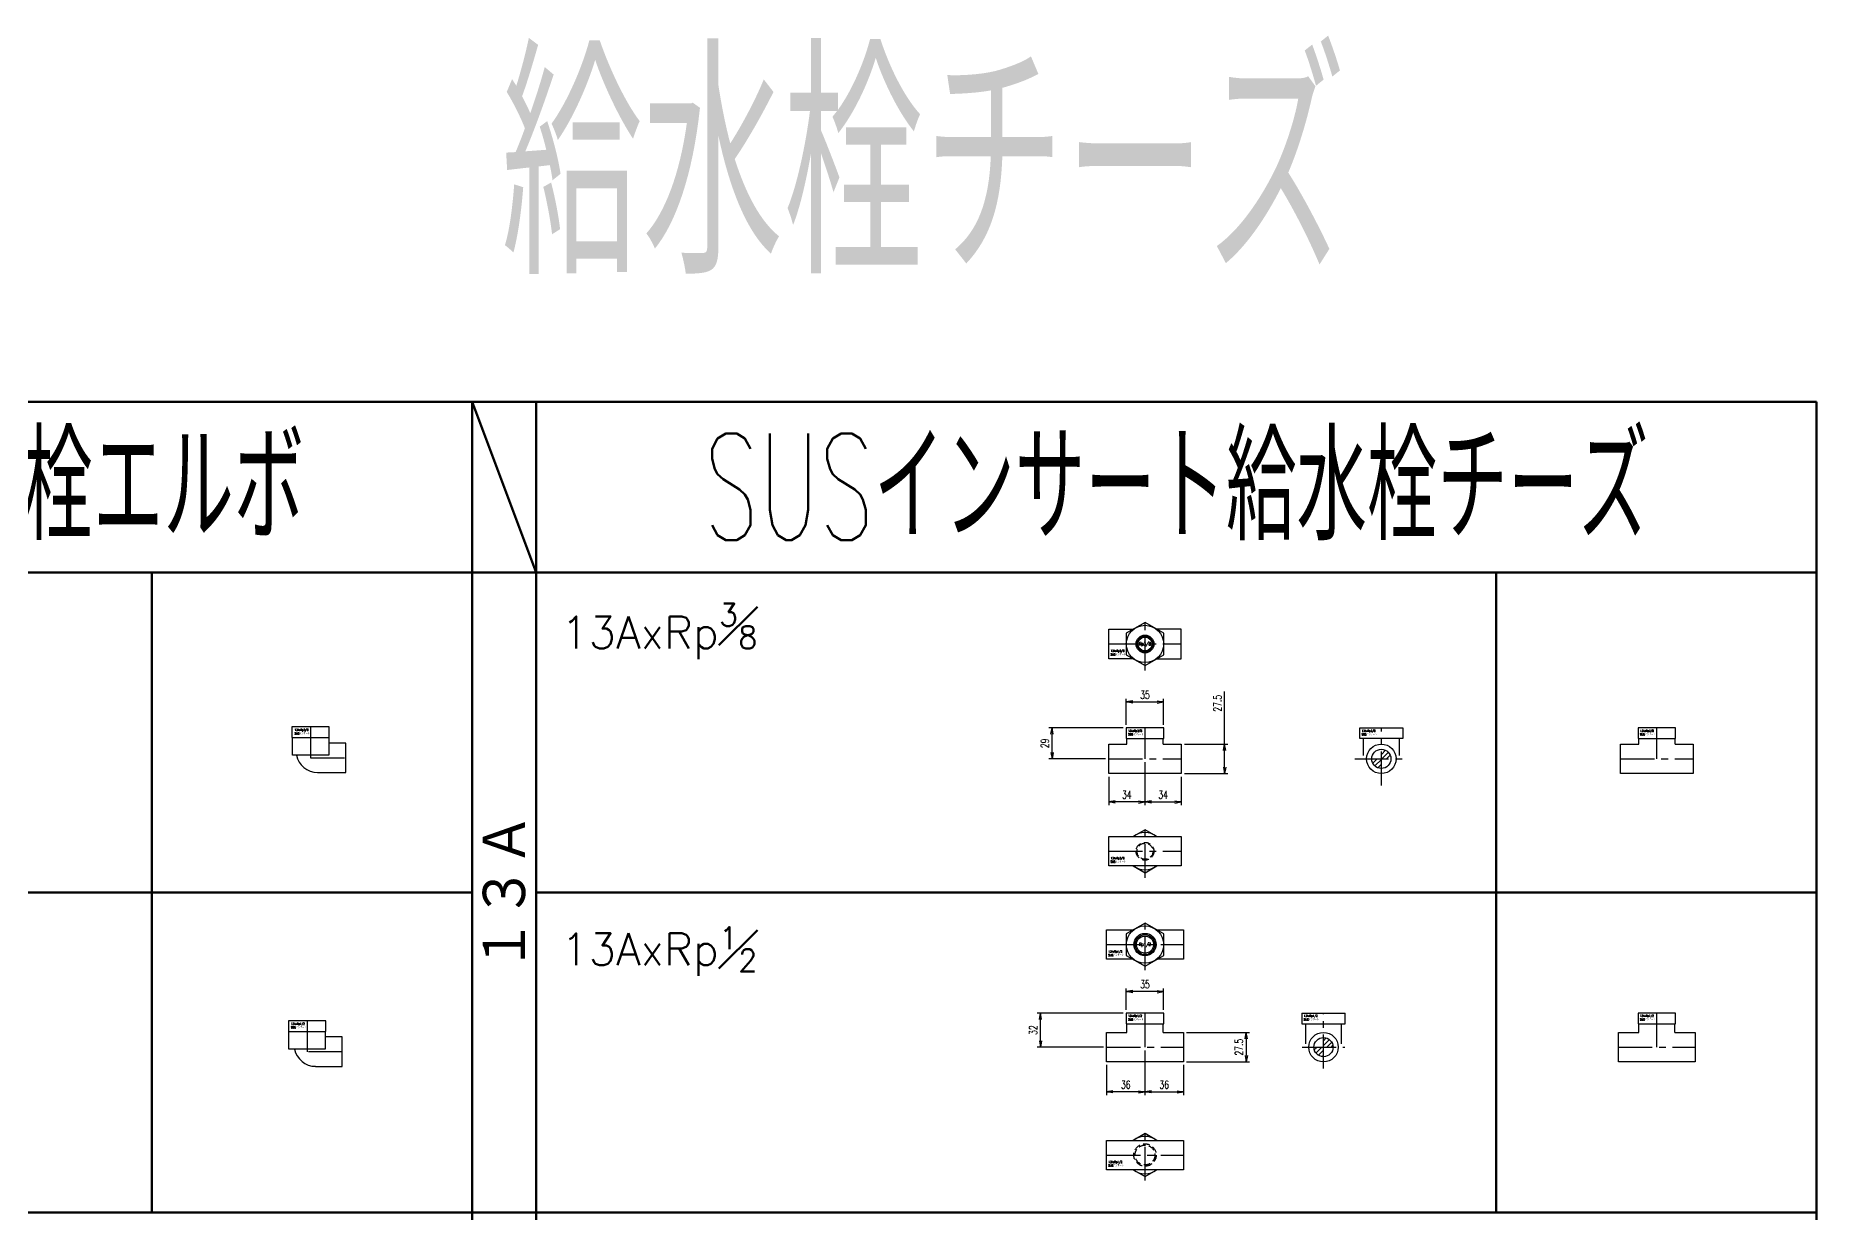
# Model space of a CAD drawing. Header units: millimetres. Extents: x 1711 to 90196, y -23291 to 8516.
# Drawn here: x 46044 to 47713, y -4561 to -3457 of the extents above; entities that cross this region are included whole.
import ezdxf
from ezdxf.enums import TextEntityAlignment as Align

# ---------------------------------------------------------------- set-up
doc = ezdxf.new("R2010")
doc.units = ezdxf.units.MM
doc.header["$PDMODE"] = 35
doc.linetypes.add('CENTER', pattern=[50.8, 31.75, -6.35, 6.35, -6.35])
doc.linetypes.add('HIDDEN', pattern=[9.525, 6.35, -3.175])
doc.layers.add('line', color=153, linetype='Continuous', lineweight=50)
for name, color, linetype in [('TEXT', 7, 'Continuous'), ('寸法', 2, 'Continuous'), ('配管-CVP', 4, 'Continuous'), ('＃配管（PVC)', 21, 'Continuous')]:
    doc.layers.add(name, color=color, linetype=linetype)
doc.styles.add('kpk', font='romans.shx', dxfattribs={"width": 0.7, "bigfont": 'extfont2.shx'})
doc.styles.get("Standard").update_dxf_attribs({"font": 'romans.shx', "bigfont": 'extfont.shx'})
doc.dimstyles.new('KPK-3', dxfattribs={"dimscale": 3, "dimtxt": 2.5, "dimasz": 2, "dimexe": 1, "dimexo": 1, "dimgap": 1, "dimtad": 3, "dimdec": 1, "dimdsep": 46, "dimtxsty": 'kpk', "dimblk": 'OPEN', "dimcen": 2.5, "dimclrd": 2, "dimclre": 2, "dimclrt": 4, "dimadec": 1, "dimazin": 2, "dimtfac": 1, "dimtdec": 1, "dimtmove": 0, "dimatfit": 2, "dimldrblk": 'OPEN', "dimfxl": 0, "dimlwd": -1, "dimlwe": -1, "dimarcsym": 0})

# ---------------------------------------------------------------- blocks, each defined once
blk = doc.blocks.new('_Open')
at = {"color": 0, "linetype": 'ByBlock', "lineweight": -2}
for p, q in [((-1, 0.17), (0, 0)), ((-1, -0.17), (0, 0)), ((0, 0), (-1, 0))]:
    blk.add_line(p, q, dxfattribs=at)
blk = doc.blocks.new('*D2162')
at = {"layer": 'Defpoints', "color": 0, "transparency": 16777216}
for p in [(47084.2, -4135.4), (47050.2, -4149.2), (47050.2, -4175.8)]:
    blk.add_point(p, dxfattribs=at)
at = {"layer": '寸法', "color": 2, "transparency": 16777216}
for p, q in [((47084.2, -4138.4), (47084.2, -4178.8)), ((47050.2, -4152.2), (47050.2, -4178.8)), ((47078.2, -4175.8), (47056.2, -4175.8))]:
    blk.add_line(p, q, dxfattribs=at)
at = {"layer": '寸法', "color": 2, "transparency": 16777216, "xscale": 6, "yscale": 6, "zscale": 6, "rotation": 180}
blk.add_blockref('_Open', (47050.2, -4175.8), dxfattribs=at)
at = {"layer": '寸法', "color": 2, "transparency": 16777216, "xscale": 6, "yscale": 6, "zscale": 6}
blk.add_blockref('_Open', (47084.2, -4175.8), dxfattribs=at)
at = {"layer": '寸法', "color": 4, "transparency": 16777216, "insert": (47067.2, -4169), "char_height": 7.5, "attachment_point": 5, "style": 'kpk', "bg_fill": 3, "box_fill_scale": 1.1, "bg_fill_color": 256, "bg_fill_true_color": 13158600, "bg_fill_transparency": 0}
blk.add_mtext('34', dxfattribs=at)
blk = doc.blocks.new('*D2163')
at = {"layer": 'Defpoints', "color": 0, "transparency": 16777216}
for p in [(46986.2, -4373.7), (47066.7, -4373.7), (47048.2, -4405.7)]:
    blk.add_point(p, dxfattribs=at)
at = {"layer": '寸法', "color": 2, "transparency": 16777216}
for p, q in [((47063.7, -4373.7), (46983.2, -4373.7)), ((46986.2, -4399.7), (46986.2, -4379.7)), ((47045.2, -4405.7), (46983.2, -4405.7))]:
    blk.add_line(p, q, dxfattribs=at)
at = {"layer": '寸法', "color": 2, "transparency": 16777216, "xscale": 6, "yscale": 6, "zscale": 6}
for p, rotation in [((46986.2, -4373.7), 90), ((46986.2, -4405.7), 270)]:
    blk.add_blockref('_Open', p, dxfattribs=dict(at, rotation=rotation))
at = {"layer": '寸法', "color": 4, "transparency": 16777216, "insert": (46979.4, -4389.7), "char_height": 7.5, "attachment_point": 5, "rotation": 90, "style": 'kpk', "bg_fill": 3, "box_fill_scale": 1.1, "bg_fill_color": 256, "bg_fill_true_color": 13158600, "bg_fill_transparency": 0}
blk.add_mtext('32', dxfattribs=at)
blk = doc.blocks.new('*D2164')
at = {"layer": 'Defpoints', "color": 0, "transparency": 16777216}
for p in [(47066.7, -4353.6), (47066.7, -4373.7), (47101.7, -4373.7)]:
    blk.add_point(p, dxfattribs=at)
at = {"layer": '寸法', "color": 2, "transparency": 16777216}
for p, q in [((47066.7, -4370.7), (47066.7, -4350.6)), ((47095.7, -4353.6), (47072.7, -4353.6)), ((47101.7, -4370.7), (47101.7, -4350.6))]:
    blk.add_line(p, q, dxfattribs=at)
at = {"layer": '寸法', "color": 2, "transparency": 16777216, "xscale": 6, "yscale": 6, "zscale": 6, "rotation": 180}
blk.add_blockref('_Open', (47066.7, -4353.6), dxfattribs=at)
at = {"layer": '寸法', "color": 2, "transparency": 16777216, "xscale": 6, "yscale": 6, "zscale": 6}
blk.add_blockref('_Open', (47101.7, -4353.6), dxfattribs=at)
at = {"layer": '寸法', "color": 4, "transparency": 16777216, "insert": (47084.2, -4346.8), "char_height": 7.5, "attachment_point": 5, "style": 'kpk', "bg_fill": 3, "box_fill_scale": 1.1, "bg_fill_color": 256, "bg_fill_true_color": 13158600, "bg_fill_transparency": 0}
blk.add_mtext('35', dxfattribs=at)
blk = doc.blocks.new('*D2213')
at = {"layer": 'Defpoints', "color": 0, "transparency": 16777216}
for p in [(47084.2, -4135.4), (47118.2, -4149.2), (47118.2, -4175.8)]:
    blk.add_point(p, dxfattribs=at)
at = {"layer": '寸法', "color": 2, "transparency": 16777216}
for p, q in [((47084.2, -4138.4), (47084.2, -4178.8)), ((47118.2, -4152.2), (47118.2, -4178.8)), ((47090.2, -4175.8), (47112.2, -4175.8))]:
    blk.add_line(p, q, dxfattribs=at)
at = {"layer": '寸法', "color": 2, "transparency": 16777216, "xscale": 6, "yscale": 6, "zscale": 6, "rotation": 180}
blk.add_blockref('_Open', (47084.2, -4175.8), dxfattribs=at)
at = {"layer": '寸法', "color": 2, "transparency": 16777216, "xscale": 6, "yscale": 6, "zscale": 6}
blk.add_blockref('_Open', (47118.2, -4175.8), dxfattribs=at)
at = {"layer": '寸法', "color": 4, "transparency": 16777216, "insert": (47101.2, -4169), "char_height": 7.5, "attachment_point": 5, "style": 'kpk', "bg_fill": 3, "box_fill_scale": 1.1, "bg_fill_color": 256, "bg_fill_true_color": 13158600, "bg_fill_transparency": 0}
blk.add_mtext('34', dxfattribs=at)
blk = doc.blocks.new('*D2214')
at = {"layer": 'Defpoints', "color": 0, "transparency": 16777216}
for p in [(46997.1, -4106.4), (47066.7, -4106.4), (47050.2, -4135.4)]:
    blk.add_point(p, dxfattribs=at)
at = {"layer": '寸法', "color": 2, "transparency": 16777216}
for p, q in [((47063.7, -4106.4), (46994.1, -4106.4)), ((46997.1, -4129.4), (46997.1, -4112.4)), ((47047.2, -4135.4), (46994.1, -4135.4))]:
    blk.add_line(p, q, dxfattribs=at)
at = {"layer": '寸法', "color": 2, "transparency": 16777216, "xscale": 6, "yscale": 6, "zscale": 6}
for p, rotation in [((46997.1, -4106.4), 90), ((46997.1, -4135.4), 270)]:
    blk.add_blockref('_Open', p, dxfattribs=dict(at, rotation=rotation))
at = {"layer": '寸法', "color": 4, "transparency": 16777216, "insert": (46990.4, -4120.9), "char_height": 7.5, "attachment_point": 5, "rotation": 90, "style": 'kpk', "bg_fill": 3, "box_fill_scale": 1.1, "bg_fill_color": 256, "bg_fill_true_color": 13158600, "bg_fill_transparency": 0}
blk.add_mtext('29', dxfattribs=at)
blk = doc.blocks.new('*D2215')
at = {"layer": 'Defpoints', "color": 0, "transparency": 16777216}
for p in [(47118.2, -4121.7), (47118.2, -4149.2), (47158.8, -4149.2)]:
    blk.add_point(p, dxfattribs=at)
at = {"layer": '寸法', "color": 2, "transparency": 16777216}
for p, q in [((47158.8, -4121.7), (47158.8, -4072.3)), ((47121.2, -4121.7), (47161.8, -4121.7)), ((47158.8, -4143.2), (47158.8, -4127.7)), ((47121.2, -4149.2), (47161.8, -4149.2))]:
    blk.add_line(p, q, dxfattribs=at)
at = {"layer": '寸法', "color": 2, "transparency": 16777216, "xscale": 6, "yscale": 6, "zscale": 6}
for p, rotation in [((47158.8, -4121.7), 90), ((47158.8, -4149.2), 270)]:
    blk.add_blockref('_Open', p, dxfattribs=dict(at, rotation=rotation))
at = {"layer": '寸法', "color": 4, "transparency": 16777216, "insert": (47152.1, -4083.3), "char_height": 7.5, "attachment_point": 5, "rotation": 90, "style": 'kpk', "bg_fill": 3, "box_fill_scale": 1.1, "bg_fill_color": 256, "bg_fill_true_color": 13158600, "bg_fill_transparency": 0}
blk.add_mtext('27.5', dxfattribs=at)
blk = doc.blocks.new('*D2216')
at = {"layer": 'Defpoints', "color": 0, "transparency": 16777216}
for p in [(47101.7, -4082.1), (47066.7, -4106.4), (47101.7, -4106.4)]:
    blk.add_point(p, dxfattribs=at)
at = {"layer": '寸法', "color": 2, "transparency": 16777216}
for p, q in [((47066.7, -4103.4), (47066.7, -4079.1)), ((47072.7, -4082.1), (47095.7, -4082.1)), ((47101.7, -4103.4), (47101.7, -4079.1))]:
    blk.add_line(p, q, dxfattribs=at)
at = {"layer": '寸法', "color": 2, "transparency": 16777216, "xscale": 6, "yscale": 6, "zscale": 6, "rotation": 180}
blk.add_blockref('_Open', (47066.7, -4082.1), dxfattribs=at)
at = {"layer": '寸法', "color": 2, "transparency": 16777216, "xscale": 6, "yscale": 6, "zscale": 6}
blk.add_blockref('_Open', (47101.7, -4082.1), dxfattribs=at)
at = {"layer": '寸法', "color": 4, "transparency": 16777216, "insert": (47084.2, -4075.4), "char_height": 7.5, "attachment_point": 5, "style": 'kpk', "bg_fill": 3, "box_fill_scale": 1.1, "bg_fill_color": 256, "bg_fill_true_color": 13158600, "bg_fill_transparency": 0}
blk.add_mtext('35', dxfattribs=at)
blk = doc.blocks.new('*D2217')
at = {"layer": 'Defpoints', "color": 0, "transparency": 16777216}
for p in [(47084.2, -4405.7), (47120.2, -4419.4), (47120.2, -4447.6)]:
    blk.add_point(p, dxfattribs=at)
at = {"layer": '寸法', "color": 2, "transparency": 16777216}
for p, q in [((47084.2, -4408.7), (47084.2, -4450.6)), ((47120.2, -4422.4), (47120.2, -4450.6)), ((47090.2, -4447.6), (47114.2, -4447.6))]:
    blk.add_line(p, q, dxfattribs=at)
at = {"layer": '寸法', "color": 2, "transparency": 16777216, "xscale": 6, "yscale": 6, "zscale": 6, "rotation": 180}
blk.add_blockref('_Open', (47084.2, -4447.6), dxfattribs=at)
at = {"layer": '寸法', "color": 2, "transparency": 16777216, "xscale": 6, "yscale": 6, "zscale": 6}
blk.add_blockref('_Open', (47120.2, -4447.6), dxfattribs=at)
at = {"layer": '寸法', "color": 4, "transparency": 16777216, "insert": (47102.2, -4440.9), "char_height": 7.5, "attachment_point": 5, "style": 'kpk', "bg_fill": 3, "box_fill_scale": 1.1, "bg_fill_color": 256, "bg_fill_true_color": 13158600, "bg_fill_transparency": 0}
blk.add_mtext('36', dxfattribs=at)
blk = doc.blocks.new('*D2218')
at = {"layer": 'Defpoints', "color": 0, "transparency": 16777216}
for p in [(47084.2, -4405.7), (47048.2, -4419.4), (47048.2, -4447.6)]:
    blk.add_point(p, dxfattribs=at)
at = {"layer": '寸法', "color": 2, "transparency": 16777216}
for p, q in [((47048.2, -4422.4), (47048.2, -4450.6)), ((47084.2, -4408.7), (47084.2, -4450.6)), ((47078.2, -4447.6), (47054.2, -4447.6))]:
    blk.add_line(p, q, dxfattribs=at)
at = {"layer": '寸法', "color": 2, "transparency": 16777216, "xscale": 6, "yscale": 6, "zscale": 6, "rotation": 180}
blk.add_blockref('_Open', (47048.2, -4447.6), dxfattribs=at)
at = {"layer": '寸法', "color": 2, "transparency": 16777216, "xscale": 6, "yscale": 6, "zscale": 6}
blk.add_blockref('_Open', (47084.2, -4447.6), dxfattribs=at)
at = {"layer": '寸法', "color": 4, "transparency": 16777216, "insert": (47066.2, -4440.9), "char_height": 7.5, "attachment_point": 5, "style": 'kpk', "bg_fill": 3, "box_fill_scale": 1.1, "bg_fill_color": 256, "bg_fill_true_color": 13158600, "bg_fill_transparency": 0}
blk.add_mtext('36', dxfattribs=at)
blk = doc.blocks.new('*D2219')
at = {"layer": 'Defpoints', "color": 0, "transparency": 16777216}
for p in [(47120.2, -4391.9), (47120.2, -4419.4)]:
    blk.add_point(p, dxfattribs=at)
at = {"layer": '寸法', "color": 2, "transparency": 16777216}
for p, q in [((47123.2, -4391.9), (47182.1, -4391.9)), ((47179.1, -4397.9), (47179.1, -4413.4)), ((47123.2, -4419.4), (47182.1, -4419.4))]:
    blk.add_line(p, q, dxfattribs=at)
at = {"layer": '寸法', "color": 2, "transparency": 16777216, "xscale": 6, "yscale": 6, "zscale": 6}
for p, rotation in [((47179.1, -4391.9), 90), ((47179.1, -4419.4), 270)]:
    blk.add_blockref('_Open', p, dxfattribs=dict(at, rotation=rotation))
at = {"layer": '寸法', "color": 4, "transparency": 16777216, "insert": (47172.3, -4405.7), "char_height": 7.5, "attachment_point": 5, "rotation": 90, "style": 'kpk', "bg_fill": 3, "box_fill_scale": 1.1, "bg_fill_color": 256, "bg_fill_true_color": 13158600, "bg_fill_transparency": 0}
blk.add_mtext('27.5', dxfattribs=at)
at = {"layer": 'Defpoints', "color": 0, "transparency": 16777216}
blk.add_point((47179.1, -4419.4), dxfattribs=at)
blk = doc.blocks.new('13AxRp3／8-SUSインサート給水栓E-正面')
at = {"layer": '＃配管（PVC)', "color": 0, "linetype": 'ByBlock'}
for p, q in [((17.5, 29), (-17.5, 29)), ((-17.5, 29), (-17.5, 19)), ((-17.5, 19), (17.5, 19)), ((-17, 2.5), (-17, 19)), ((17, 19), (17, 2.5)), ((17.5, 19), (17.5, 29)), ((17, 2.5), (-17, 2.5)), ((33, 13.8), (17, 13.8)), ((33, -13.8), (33, 13.8)), ((6.5, -13.8), (33, -13.8))]:
    blk.add_line(p, q, dxfattribs=at)
at = {"layer": '＃配管（PVC)', "color": 2, "linetype": 'CENTER'}
for p, q in [((0, 29), (0, 0)), ((0, 0), (33, 0))]:
    blk.add_line(p, q, dxfattribs=at)
at = {"layer": '＃配管（PVC)', "color": 0, "linetype": 'ByBlock'}
blk.add_arc((6.5, 6.5), 20.2, 191.3926, 270, dxfattribs=at)
at = {"layer": 'Defpoints', "color": 6, "insert": (-15.1, 27.1), "char_height": 2, "attachment_point": 1, "style": 'kpk'}
blk.add_mtext('13AxRp3/8\\PSUSインサート', dxfattribs=at)
blk = doc.blocks.new('*U356')
at = {"color": 0}
blk.add_blockref('13AxRp3／8-SUSインサート給水栓E-正面', (0, 0), dxfattribs=at)
blk = doc.blocks.new('13AxRp1／2-SUSインサート給水栓E-正面')
at = {"layer": '＃配管（PVC)', "color": 0, "linetype": 'ByBlock'}
for p, q in [((17.5, 29), (-17.5, 29)), ((-17.5, 29), (-17.5, 19)), ((-17.5, 19), (17.5, 19)), ((-17, 2.5), (-17, 19)), ((17, 19), (17, 2.5)), ((17.5, 19), (17.5, 29)), ((17, 2.5), (-17, 2.5)), ((33, 13.8), (17, 13.8)), ((33, -13.8), (33, 13.8)), ((8, -13.8), (33, -13.8))]:
    blk.add_line(p, q, dxfattribs=at)
at = {"layer": '＃配管（PVC)', "color": 2, "linetype": 'CENTER'}
for p in [(0, 29), (33, 0)]:
    blk.add_line(p, (0, 0), dxfattribs=at)
at = {"layer": '＃配管（PVC)', "color": 0, "linetype": 'ByBlock'}
blk.add_arc((8, 6.5), 20.2, 191.3926, 270, dxfattribs=at)
at = {"layer": 'Defpoints', "color": 6, "insert": (-15.1, 27.2), "char_height": 2, "attachment_point": 1, "style": 'kpk'}
blk.add_mtext('13AxRp1/2\\PSUSインサート ', dxfattribs=at)
blk = doc.blocks.new('13AxRp1／2-SUSインサート給水栓E')
at = {"color": 0}
blk.add_blockref('13AxRp1／2-SUSインサート給水栓E-正面', (0, 0), dxfattribs=at)
blk = doc.blocks.new('13AxRp3／8-SUSインサート給水栓T-正面')
at = {"layer": '＃配管（PVC)', "color": 0, "linetype": 'ByBlock'}
for p, q in [((17.5, 29), (-17.5, 29)), ((-17.5, 29), (-17.5, 19)), ((-17.5, 19), (17.5, 19)), ((-17, 13.8), (-17, 19)), ((17, 13.8), (17, 19)), ((17.5, 19), (17.5, 29)), ((-34, -13.8), (-34, 13.8)), ((-34, 13.8), (-17, 13.8)), ((17, 13.8), (34, 13.8)), ((34, 13.8), (34, -13.8)), ((34, -13.8), (-34, -13.8))]:
    blk.add_line(p, q, dxfattribs=at)
at = {"layer": '＃配管（PVC)', "color": 2, "linetype": 'CENTER'}
for p, q in [((0, 0), (0, 29)), ((-34, 0), (34, 0))]:
    blk.add_line(p, q, dxfattribs=at)
at = {"layer": 'Defpoints', "color": 6, "insert": (-15.8, 27.3), "char_height": 2, "attachment_point": 1, "style": 'kpk'}
blk.add_mtext('13AxRp3/8\\PSUSインサート', dxfattribs=at)
blk = doc.blocks.new('13AxRp3／8-SUSインサート給水栓T')
at = {"color": 0}
blk.add_blockref('13AxRp3／8-SUSインサート給水栓T-正面', (0, 0), dxfattribs=at)
blk = doc.blocks.new('13AxRp3／8-SUSインサート給水栓T-下面')
at = {"layer": '＃配管（PVC)', "color": 2, "linetype": 'CENTER'}
for p, q in [((0, -25), (0, 25)), ((-34, 0), (34, 0))]:
    blk.add_line(p, q, dxfattribs=at)
at = {"layer": '＃配管（PVC)', "color": 0, "linetype": 'ByBlock'}
for points in [[(11.2, 13.7), (0, 20.2), (-11.2, 13.7)], [(-11.2, -13.8), (0, -20.2), (11.2, -13.8)]]:
    blk.add_lwpolyline(points, dxfattribs=at)
blk.add_lwpolyline([(-34, 13.7), (34, 13.7), (34, -13.8), (-34, -13.8)], close=True, dxfattribs=at)
at = {"layer": '＃配管（PVC)', "color": 132, "linetype": 'HIDDEN'}
for radius in [8.33, 7.47]:
    blk.add_circle((0, 0), radius, dxfattribs=at)
at = {"layer": '＃配管（PVC)', "color": 0, "linetype": 'ByBlock'}
for start, end in [(51.7868, 128.2132), (231.7868, 308.2132)]:
    blk.add_arc((0, 0), 17.5, start, end, dxfattribs=at)
at = {"layer": 'Defpoints', "color": 6, "insert": (-32.3, -5.5), "char_height": 2, "attachment_point": 1, "style": 'kpk'}
blk.add_mtext('13AxRp3/8\\PSUSインサート', dxfattribs=at)
blk = doc.blocks.new('13AxRp3／8-SUSインサート給水栓T-上面')
at = {"layer": '＃配管（PVC)', "color": 2, "linetype": 'CENTER'}
for p, q in [((0, -25), (0, 25)), ((-34, 0), (34, 0))]:
    blk.add_line(p, q, dxfattribs=at)
at = {"layer": '＃配管（PVC)', "color": 0}
blk.add_line((-34, -13.8), (-34, 13.8), dxfattribs=at)
at = {"layer": '＃配管（PVC)', "color": 0, "linetype": 'ByBlock'}
for p, q in [((-34, 13.8), (-10.8, 13.8)), ((34, 13.8), (11.2, 13.8)), ((34, -13.8), (34, 13.8)), ((-10.8, -13.8), (-34, -13.8)), ((11.2, -13.8), (34, -13.8))]:
    blk.add_line(p, q, dxfattribs=at)
blk.add_lwpolyline([(0, 20.2), (-17.5, 10.1), (-17.5, -10.1), (0, -20.2), (17.5, -10.1), (17.5, 10.1)], close=True, dxfattribs=at)
for radius in [17.5, 7.47, 6.5]:
    blk.add_circle((0, 0), radius, dxfattribs=at)
at = {"layer": '＃配管（PVC)', "color": 42}
blk.add_circle((0, 0), 8.33, dxfattribs=at)
at = {"layer": 'Defpoints', "color": 6, "style": 'kpk', "width": 0.7}
blk.add_text('Rp3/8', height=3, dxfattribs=at).set_placement((0, 0), align=Align.MIDDLE)
at = {"layer": 'Defpoints', "color": 6, "insert": (-32.3, -5.5), "char_height": 2, "attachment_point": 1, "style": 'kpk'}
blk.add_mtext('13AxRp3/8\\PSUSインサート', dxfattribs=at)
blk = doc.blocks.new('13AxRp1／2-SUSインサート給水栓T-正面')
at = {"layer": '＃配管（PVC)', "color": 0, "linetype": 'ByBlock'}
for p, q in [((17.5, 32), (-17.5, 32)), ((-17.5, 32), (-17.5, 22)), ((-17.5, 22), (17.5, 22)), ((-17, 13.8), (-17, 22)), ((17, 13.8), (17, 22)), ((17.5, 22), (17.5, 32)), ((-36, -13.8), (-36, 13.8)), ((-36, 13.8), (-17, 13.8)), ((17, 13.8), (36, 13.8)), ((36, 13.8), (36, -13.8)), ((36, -13.8), (-36, -13.8))]:
    blk.add_line(p, q, dxfattribs=at)
at = {"layer": '＃配管（PVC)', "color": 2, "linetype": 'CENTER'}
for p, q in [((0, 0), (0, 32)), ((-36, 0), (36, 0))]:
    blk.add_line(p, q, dxfattribs=at)
at = {"layer": 'Defpoints', "color": 6, "insert": (-15.8, 30.3), "char_height": 2, "attachment_point": 1, "style": 'kpk'}
blk.add_mtext('13AxRp1/2\\PSUSインサート', dxfattribs=at)
blk = doc.blocks.new('*U424')
at = {"color": 0}
blk.add_blockref('13AxRp1／2-SUSインサート給水栓T-正面', (0, 0), dxfattribs=at)
blk = doc.blocks.new('13AxRp3／8-SUSインサート給水栓T-側面')
at = {"layer": '＃配管（PVC)'}
h = blk.add_hatch(dxfattribs=at)
h.set_pattern_fill('ANSI31', color=252)
h.set_pattern_definition([(45, (-43763.1643, 4166.241), (-2.24506403, 2.24506403), [])])
h.paths.add_polyline_path([(9, 0, 0.414214), (0, 9), (0, 0)])
h.paths.add_polyline_path([(0, -9), (0, 0), (-9, 0, 0.414214)])
at = {"layer": '＃配管（PVC)', "color": 0, "linetype": 'ByBlock'}
for p, q in [((-17, 19), (-17, 3.2)), ((17, 3.2), (17, 19))]:
    blk.add_line(p, q, dxfattribs=at)
at = {"layer": '＃配管（PVC)', "color": 2, "linetype": 'CENTER'}
for p, q in [((0, -25), (0, 29)), ((-25, 0), (25, 0))]:
    blk.add_line(p, q, dxfattribs=at)
at = {"layer": '＃配管（PVC)', "color": 0, "linetype": 'ByBlock'}
blk.add_lwpolyline([(-20.2, 29), (20.2, 29), (20.2, 19), (-20.2, 19)], close=True, dxfattribs=at)
for radius in [13.8, 9]:
    blk.add_circle((0, 0), radius, dxfattribs=at)
at = {"layer": 'Defpoints', "color": 6, "insert": (-18.5, 27.3), "char_height": 2, "attachment_point": 1, "style": 'kpk'}
blk.add_mtext('13AxRp3/8\\PSUSインサート', dxfattribs=at)
blk = doc.blocks.new('13AxRp1／2-SUSインサート給水栓T-下面')
at = {"layer": '＃配管（PVC)', "color": 2, "linetype": 'CENTER'}
for p, q in [((0, -24), (0, 24)), ((-36, 0), (36, 0))]:
    blk.add_line(p, q, dxfattribs=at)
at = {"layer": '＃配管（PVC)', "color": 0, "linetype": 'ByBlock'}
for points in [[(11.2, 13.7), (0, 20.2), (-11.2, 13.7)], [(-11.2, -13.8), (0, -20.2), (11.2, -13.8)]]:
    blk.add_lwpolyline(points, dxfattribs=at)
blk.add_lwpolyline([(-36, 13.7), (36, 13.7), (36, -13.8), (-36, -13.8)], close=True, dxfattribs=at)
at = {"layer": '＃配管（PVC)', "color": 132, "linetype": 'HIDDEN'}
for radius in [10.5, 9.32]:
    blk.add_circle((0, 0), radius, dxfattribs=at)
at = {"layer": '＃配管（PVC)', "color": 0, "linetype": 'ByBlock'}
for start, end in [(51.7868, 128.2132), (231.7868, 308.2132)]:
    blk.add_arc((0, 0), 17.5, start, end, dxfattribs=at)
at = {"layer": 'Defpoints', "color": 6, "insert": (-34.3, -5.5), "char_height": 2, "attachment_point": 1, "style": 'kpk'}
blk.add_mtext('13AxRp1/2\\PSUSインサート', dxfattribs=at)
blk = doc.blocks.new('13AxRp1／2-SUSインサート給水栓T-上面')
at = {"layer": '＃配管（PVC)', "color": 2, "linetype": 'CENTER'}
for p, q in [((0, -24), (0, 24)), ((-36, 0), (36, 0))]:
    blk.add_line(p, q, dxfattribs=at)
at = {"layer": '＃配管（PVC)', "color": 0, "linetype": 'ByBlock'}
for p, q in [((-36, -13.8), (-36, 13.8)), ((-36, 13.8), (-11.2, 13.8)), ((11.2, 13.8), (36, 13.8)), ((36, 13.8), (36, -13.8)), ((-11.2, -13.8), (-36, -13.8)), ((36, -13.8), (11.2, -13.8))]:
    blk.add_line(p, q, dxfattribs=at)
blk.add_lwpolyline([(17.5, 10.1), (0, 20.2), (-17.5, 10.1), (-17.5, -10.1), (0, -20.2), (17.5, -10.1)], close=True, dxfattribs=at)
for radius in [17.5, 9.32, 8]:
    blk.add_circle((0, 0), radius, dxfattribs=at)
at = {"layer": '＃配管（PVC)', "color": 42}
blk.add_circle((0, 0), 10.5, dxfattribs=at)
at = {"layer": 'Defpoints', "color": 6, "style": 'kpk', "width": 0.7}
blk.add_text('Rp1/2', height=3, dxfattribs=at).set_placement((0, 0), align=Align.MIDDLE)
at = {"layer": 'Defpoints', "color": 6, "insert": (-34.3, -5.5), "char_height": 2, "attachment_point": 1, "style": 'kpk'}
blk.add_mtext('13AxRp1/2\\PSUSインサート', dxfattribs=at)
blk = doc.blocks.new('13AxRp1／2-SUSインサート給水栓T-側面')
at = {"layer": '＃配管（PVC)'}
h = blk.add_hatch(dxfattribs=at)
h.set_pattern_fill('ANSI31', color=252)
h.set_pattern_definition([(45, (-43763.1643, 4405.681), (-2.24506403, 2.24506403), [])])
h.paths.add_polyline_path([(9, 0, 0.414214), (0, 9), (0, 0)])
h.paths.add_polyline_path([(-9, 0, 0.414214), (0, -9), (0, 0)])
at = {"layer": '＃配管（PVC)', "color": 0, "linetype": 'ByBlock'}
for p, q in [((-20.2, 32), (-20.2, 22)), ((-20.2, 32), (20.2, 32)), ((-20.2, 22), (20.2, 22)), ((-17, 22), (-17, 3.2)), ((17, 3.2), (17, 22)), ((20.2, 22), (20.2, 32))]:
    blk.add_line(p, q, dxfattribs=at)
at = {"layer": '＃配管（PVC)', "color": 2, "linetype": 'CENTER'}
for p, q in [((0, -20), (0, 32)), ((-20, 0), (20, 0))]:
    blk.add_line(p, q, dxfattribs=at)
at = {"layer": '＃配管（PVC)', "color": 0, "linetype": 'ByBlock'}
for radius in [13.8, 9]:
    blk.add_circle((0, 0), radius, dxfattribs=at)
at = {"layer": 'Defpoints', "color": 6, "insert": (-18.5, 30.3), "char_height": 2, "attachment_point": 1, "style": 'kpk'}
blk.add_mtext('13AxRp1/2\\PSUSインサート', dxfattribs=at)
blk = doc.blocks.new('A$C9b6e2878')
at = {"layer": 'line'}
for p, q in [((1320, 0), (2520, 0)), ((2580, 0), (2520, 0)), ((2520, 0), (2520, -2560)), ((2580, 0), (3780, 0)), ((3780, 0), (3780, -2560)), ((1320, -160), (2520, -160)), ((2580, -160), (3780, -160)), ((1320, -460), (2520, -460)), ((2580, -460), (3780, -460))]:
    blk.add_line(p, q, dxfattribs=at)
for points in [[(2520, 0), (2580, -160), (2520, -160)], [(2520, -1360), (2520, 0), (2580, 0), (2580, -2560)], [(2520, -760), (1320, -760), (1260, -760)], [(3780, -760), (2580, -760), (2520, -760)]]:
    blk.add_lwpolyline(points, dxfattribs=at)
for points in [[(2520, -160), (2220, -160), (2220, -460), (2520, -460)], [(3780, -160), (3480, -160), (3480, -460), (3780, -460)], [(2520, -460), (2220, -460), (2220, -760), (2520, -760)], [(3780, -460), (3480, -460), (3480, -760), (3780, -760)]]:
    blk.add_lwpolyline(points, close=True, dxfattribs=at)
for s, insert, char_height, attachment_point in [('{\\W0.6;SUSインサート給水栓エルボ}', (1920, -80), 100, 5), ('{\\W0.6;SUSインサート給水栓チーズ}', (3180, -80), 100, 5), ('13AxRp{\\H0.7x;\\S3#8;}', (2603.6, -215.3), 30, 4), ('\\A1;13AxRp{\\H0.7x;\\S1#2;}', (2603.6, -515.3), 30, 4)]:
    blk.add_mtext(s, dxfattribs=dict(at, insert=insert, char_height=char_height, attachment_point=attachment_point))
at = {"layer": 'line', "insert": (2551.6, -460), "char_height": 45, "attachment_point": 5, "rotation": 90}
blk.add_mtext('１３Ａ', dxfattribs=at)

msp = doc.modelspace()

# ---------------------------------------------------------------- block references
at = {"layer": '配管-CVP'}
for name, p in [('13AxRp3／8-SUSインサート給水栓T-上面', (47084.2092, -4027.7444)), ('*U356', (46302.2103, -4134.3929)), ('13AxRp3／8-SUSインサート給水栓T-側面', (47305.7361, -4135.4272)), ('13AxRp3／8-SUSインサート給水栓T', (47563.98, -4135.4272)), ('13AxRp3／8-SUSインサート給水栓T-下面', (47084.2092, -4222.0315)), ('13AxRp1／2-SUSインサート給水栓T-上面', (47084.2092, -4309.5588)), ('13AxRp1／2-SUSインサート給水栓E', (46298.9212, -4409.9762)), ('13AxRp1／2-SUSインサート給水栓T-側面', (47251.4974, -4405.6809)), ('*U424', (47563.9162, -4405.6809)), ('13AxRp1／2-SUSインサート給水栓T-下面', (47084.2092, -4506.8155))]:
    msp.add_blockref(name, p, dxfattribs=at)

# ---------------------------------------------------------------- texts
at = {"layer": 'TEXT', "color": 6, "insert": (46480.9913, -3580.6046), "char_height": 200, "attachment_point": 4}
msp.add_mtext('{\\W0.6;給水栓チーズ}', dxfattribs=at)

# ---------------------------------------------------------------- dimensions: what is measured, and where the dimension line sits
at = {"layer": '寸法'}
dim = msp.add_linear_dim(base=(47050.2092, -4175.7596), p1=(47084.2092, -4135.4272), p2=(47050.2092, -4149.1772), dimstyle='KPK-3', override={"dimtmove": 1}, dxfattribs=at)
dim.commit()
dim.dimension.update_dxf_attribs({"geometry": '*D2162', "text_midpoint": (47067.2092, -4169.0096)})
dim = msp.add_linear_dim(base=(46986.1826, -4373.6809), p1=(47048.2092, -4405.6809), p2=(47066.7092, -4373.6809), angle=90, dimstyle='KPK-3', dxfattribs=at)
dim.commit()
dim.dimension.update_dxf_attribs({"geometry": '*D2163', "text_midpoint": (46979.4326, -4389.6809)})
dim = msp.add_linear_dim(base=(47120.2092, -4447.6355), p1=(47084.2092, -4405.6809), p2=(47120.2092, -4419.4309), dimstyle='KPK-3', dxfattribs=at)
dim.commit()
dim.dimension.update_dxf_attribs({"geometry": '*D2217', "text_midpoint": (47102.2092, -4440.8855)})

# ---------------------------------------------------------------- next in the draw order: dimensions: what is measured, and where the dimension line sits
for base, p1, p2, picture, middle in [((46997.1069, -4106.4272), (47050.2092, -4135.4272), (47066.7092, -4106.4272), '*D2214', (46990.3569, -4120.9272)), ((47179.0559, -4419.4309), (47120.2092, -4391.9309), (47120.2092, -4419.4309), '*D2219', (47172.3059, -4405.6809))]:
    dim = msp.add_linear_dim(base=base, p1=p1, p2=p2, angle=90, dimstyle='KPK-3', dxfattribs=at)
    dim.commit()
    dim.dimension.update_dxf_attribs({"geometry": picture, "text_midpoint": middle})
for base, p1, p2, picture, middle in [((47118.2092, -4175.7596), (47084.2092, -4135.4272), (47118.2092, -4149.1772), '*D2213', (47101.2092, -4169.0096)), ((47066.7092, -4353.5932), (47101.7092, -4373.6809), (47066.7092, -4373.6809), '*D2164', (47084.2092, -4346.8432))]:
    dim = msp.add_linear_dim(base=base, p1=p1, p2=p2, dimstyle='KPK-3', dxfattribs=at)
    dim.commit()
    dim.dimension.update_dxf_attribs({"geometry": picture, "text_midpoint": middle})
dim = msp.add_linear_dim(base=(47048.2092, -4447.6355), p1=(47084.2092, -4405.6809), p2=(47048.2092, -4419.4309), dimstyle='KPK-3', override={"dimtmove": 1}, dxfattribs=at)
dim.commit()
dim.dimension.update_dxf_attribs({"geometry": '*D2218', "text_midpoint": (47066.2092, -4440.8855)})

# ---------------------------------------------------------------- next in the draw order: block references
at = {"layer": '配管-CVP'}
msp.add_blockref('13AxRp1／2-SUSインサート給水栓T-正面', (47084.2092, -4405.6809), dxfattribs=at)

# ---------------------------------------------------------------- next in the draw order: dimensions: what is measured, and where the dimension line sits
at = {"layer": '寸法'}
dim = msp.add_linear_dim(base=(47101.7092, -4082.1025), p1=(47066.7092, -4106.4272), p2=(47101.7092, -4106.4272), dimstyle='KPK-3', dxfattribs=at)
dim.commit()
dim.dimension.update_dxf_attribs({"geometry": '*D2216', "text_midpoint": (47084.2092, -4075.3525)})
dim = msp.add_linear_dim(base=(47158.8139, -4149.1772), p1=(47118.2092, -4121.6772), p2=(47118.2092, -4149.1772), angle=90, dimstyle='KPK-3', dxfattribs=at)
dim.commit()
dim.dimension.update_dxf_attribs({"geometry": '*D2215', "text_midpoint": (47158.8139, -4083.3439), "dimtype": 160})

# ---------------------------------------------------------------- next in the draw order: block references
at = {"layer": 'line'}
msp.add_blockref('A$C9b6e2878', (43933.4518, -3800.6046), dxfattribs=at)
at = {"layer": '配管-CVP'}
msp.add_blockref('13AxRp3／8-SUSインサート給水栓T-正面', (47084.2092, -4135.4272), dxfattribs=at)

doc.saveas('drawing.dxf')
